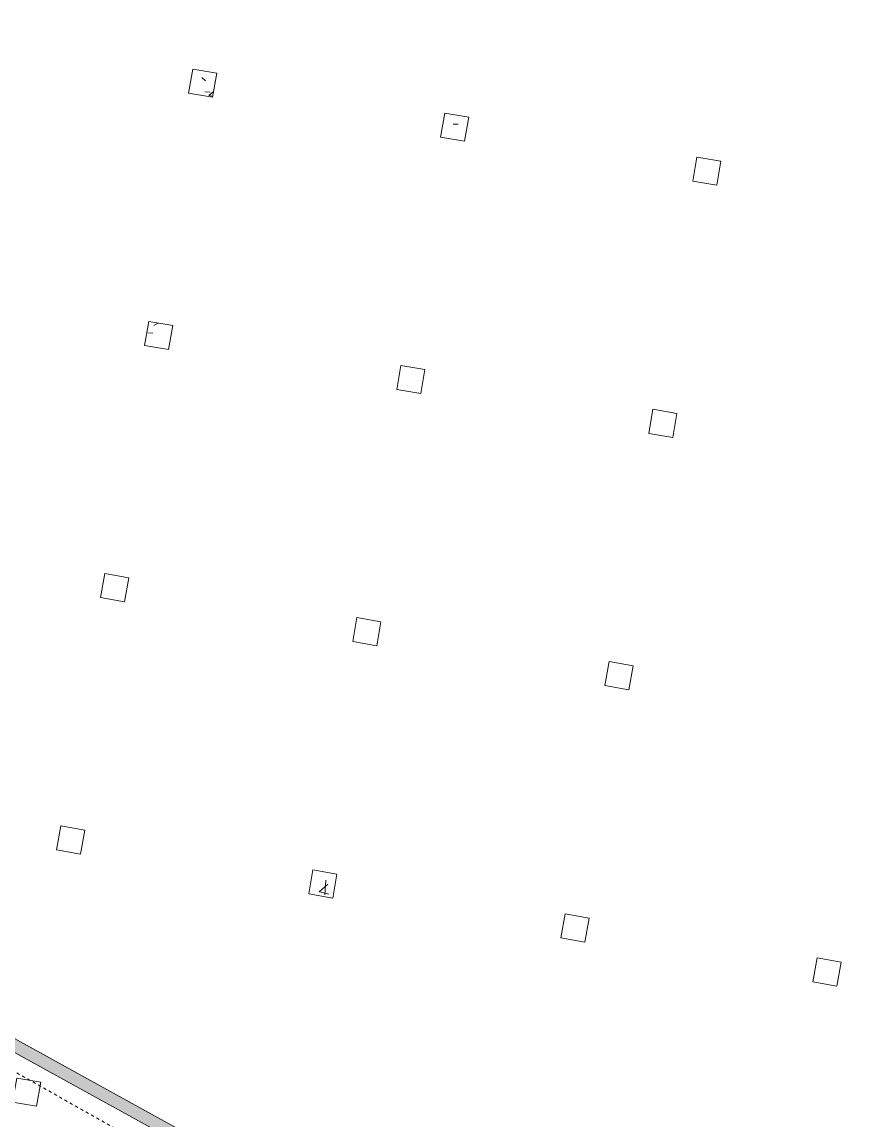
# Model space of a CAD drawing. Extents: x 274235 to 276654, y 142848 to 144425.
# Drawn here: x 276076.57 to 276103.71, y 142993.49 to 143029.52 of the extents above; entities that cross this region are included whole.
import ezdxf

# ---------------------------------------------------------------- set-up
doc = ezdxf.new("R2010")
doc.units = 0
doc.header["$LTSCALE"] = 1.5
doc.linetypes.add('IMPORT-SITE-SETBACK$0$_ACM-G-DASHED _2_', pattern=[19.049999999999997, 12.7, -6.35])
doc.layers.get('0').update_dxf_attribs({"linetype": 'CONTINUOUS', "lineweight": 0})
for name, color, linetype, lineweight in [('_ACM-A-DETL', 7, 'CONTINUOUS', 5), ('_ACM-A-WALL-FULL', 6, 'CONTINUOUS', 13), ('_ACM-A-WALL-PATT', 8, 'CONTINUOUS', 9), ('_ACM-S-STRU-CLOS', 5, 'CONTINUOUS', 5), ('SITE for basement_dwg', 8, 'CONTINUOUS', 5), ('SITE-SETBACK$0$_ACM-A-SITE-SETB-HIRS', 7, 'IMPORT-SITE-SETBACK$0$_ACM-G-DASHED _2_', 18)]:
    doc.layers.add(name, color=color, linetype=linetype, lineweight=lineweight)

# ---------------------------------------------------------------- blocks, each defined once
blk = doc.blocks.new('SITE for basement_dwg-3947335-B1_Working')
at = {"layer": 'SITE-SETBACK$0$_ACM-A-SITE-SETB-HIRS', "flags": 128}
blk.add_lwpolyline([(441170.5349242612, 257687.7945155721), (447193.445617677, 257687.7945156106), (445964.0792541516, 215891.626592637), (464069.6169815075, 215603.7500953683), (464034.1538543712, 183856.5657653816), (464945.6977539075, 136400.3185691841), (467076.7160797131, 81762.68682670657), (463911.090324403, 41558.79367446958), (467260.9898376478, -31568.97756576478), (445510.4500198376, -54464.63138580273), (417944.2513504041, -54617.65063857982), (414625.939178468, -54620.82554626412), (411317.8528976453, -54595.91265487624), (408011.7230224621, -54542.94487380927), (404705.7525787366, -54459.96211242626), (401398.9332580577, -54348.8685188289), (398094.4532394421, -54209.57788467352), (394792.16558838, -54041.1315441126), (391491.4342422496, -53843.29213523812), (388191.9870605481, -53617.21562957713), (384893.4529190075, -53361.907894134), (381598.4875869762, -53079.03165054274), (378306.4464111339, -52767.10457801766), (375017.1926803599, -52425.36808395338), (371728.8352127087, -52056.29712104746), (368446.6918716442, -51658.74306487985), (365167.0967712413, -51231.59124565071), (361891.3368835461, -50776.62120819038), (358619.6842193613, -50293.21010971021), (355352.6294097911, -49781.13789176889), (352089.2504882824, -49240.25563812204), (348830.6431732189, -48671.689231872), (345577.6389312755, -48074.31410407973), (342329.7219543469, -47448.97967147777), (339088.7315063486, -46795.69583320565), (335852.1067276011, -46113.71368789621), (332621.8148574839, -45403.66349983164), (329398.0176620494, -44665.57948875376), (326180.7055130015, -43899.45949554387), (322970.1579589854, -43105.37262344303), (320011.1162719737, -42345.74563980047), (292145.1843566906, -31835.93306732128), (279304.3575668345, -27260.03077316228), (276911.8019180308, -26407.28943061776), (227558.5231781015, -8820.296756743779), (178459.0868301401, 5903.034141541127), (177562.4612274179, 21092.55902481139), (169094.9664688119, 20112.93154716552), (166987.678993226, 17821.84037208615), (159510.8977966317, 52444.54848861756), (159728.0042724618, 58960.09862899844), (160003.5214614877, 60491.78577232427), (159400.3052520761, 67475.0080680854), (158241.6314239511, 76921.74770736758), (156377.0339508065, 88374.21429824895), (154069.4765625008, 96126.19047737187), (153227.5741653451, 103623.2481384284), (148744.9005432137, 257687.7945137033)], dxfattribs=at)
blk = doc.blocks.new('M_Concrete-Rectangular-Column - 800 x 800mm-V359-B1_Working')
at = {"layer": '_ACM-A-DETL', "color": 250}
for p, q in [((400.0000000000002, 400.0000000000002), (-399.9999999999999, 400.0000000000002)), ((-399.9999999999999, 400.0000000000002), (-399.9999999999999, -399.9999999999999)), ((400.0000000000002, -399.9999999999999), (400.0000000000002, 400.0000000000002)), ((-399.9999999999999, -399.9999999999999), (400.0000000000002, -399.9999999999999))]:
    blk.add_line(p, q, dxfattribs=at)
blk = doc.blocks.new('M_Concrete-Rectangular-Column - 800 x 800mm-V363-B1_Working')
at = {"layer": '_ACM-S-STRU-CLOS'}
h = blk.add_hatch(dxfattribs=at)
h.set_pattern_fill('FP_233', color=256, style=0, pattern_type=2)
h.set_pattern_definition([(49.99999999999999, (-865804.1240000001, -596004.566), (3643.681986006824, -318.7812880006761), [381, -4191]), (355, (-865804.1240000001, -596004.566), (-704.8562580461121, 3821.135846227694), [304.8, -3352.8]), (100.451, (-865500.484, -596031.131), (2938.852362929117, 3502.332152374178), [323.8, -3561.801]), (46.184, (-865804.1240000001, -594988.566), (5421.581919880712, -840.8554984886337), [571.5, -6286.5]), (96.636, (-865352.325, -595058.636), (4748.051319755933, 4948.551449789822), [485.7, -5342.701999999999]), (351.184, (-865804.1240000001, -594988.566), (4748.100788072627, 4948.506072045693), [457.2, -5029.2]), (21, (-865296.1240000001, -595242.566), (3032.287836333134, -2045.304476687058), [381, -4191]), (326, (-865296.1240000001, -595242.566), (1236.042244531653, 3683.761809559103), [304.8, -3352.8]), (71.45100000000001, (-865043.433, -595413.0079999999), (4268.342513760047, 1638.424823382678), [323.8, -3561.801]), (37.50000000000001, (-865804.1240000001, -596004.566), (61.77206501183639, 1691.100777463062), [167.64, -3144.52, 167.64, -6601.46]), (37.50000000000001, (-865804.1240000001, -596004.566), (61.77206501183639, 1691.100777463062), [-3479.8, -3235.96, 167.64, -3197.86]), (7.499999999999999, (-865804.1240000001, -596004.566), (1336.393250206115, 2003.61149636239), [167.64, -1772.92, 167.64, -4351.02]), (7.499999999999999, (-865804.1240000001, -596004.566), (1336.393250206115, 2003.61149636239), [-2108.2, -3068.32, 167.64, -1115.06]), (327.5, (-866936.964, -596004.566), (2711.817807077548, -114.578640950727), [167.64, -1102.36, -9220.2]), (327.5, (-866936.964, -596004.566), (2711.817807077548, -114.578640950727), [-1270, 167.64, -3794.76, -5257.8]), (327.5, (-866936.964, -596004.566), (2711.817807077548, -114.578640950727), [-5232.4, 167.64, -5090.16]), (317.5, (-867444.964, -596004.566), (2962.585592803855, 508.5334453662156), [167.64, -1483.36, 167.64, -6197.6]), (317.5, (-867444.964, -596004.566), (2962.585592803855, 508.5334453662156), [-1818.64, -2463.8, 167.64, -3566.16])])
h.paths.add_polyline_path([(400.00000000081, -399.99999999932), (400.00000000081, 400.0000000006714), (-399.999999999216, 400.0000000006714), (-399.999999999216, -399.99999999932)])
at = {"layer": '_ACM-A-DETL', "color": 250}
for p, q in [((400.0000000000002, 400.0000000000002), (-399.9999999999999, 400.0000000000002)), ((-399.9999999999999, 400.0000000000002), (-399.9999999999999, -399.9999999999999)), ((400.0000000000002, -399.9999999999999), (400.0000000000002, 400.0000000000002)), ((-399.9999999999999, -399.9999999999999), (400.0000000000002, -399.9999999999999))]:
    blk.add_line(p, q, dxfattribs=at)
blk = doc.blocks.new('M_Concrete-Rectangular-Column - 800 x 800mm-V364-B1_Working')
at = {"layer": '_ACM-A-DETL', "color": 250}
for p, q in [((400.0000000000002, 400.0000000000002), (-399.9999999999999, 400.0000000000002)), ((-399.9999999999999, 400.0000000000002), (-399.9999999999999, -399.9999999999999)), ((400.0000000000002, -399.9999999999999), (400.0000000000002, 400.0000000000002)), ((-399.9999999999999, -399.9999999999999), (400.0000000000002, -399.9999999999999))]:
    blk.add_line(p, q, dxfattribs=at)
blk = doc.blocks.new('M_Concrete-Rectangular-Column - 800 x 800mm-V365-B1_Working')
at = {"layer": '_ACM-S-STRU-CLOS'}
h = blk.add_hatch(dxfattribs=at)
h.set_pattern_fill('FP_234', color=256, style=0, pattern_type=2)
h.set_pattern_definition([(49.99999999999999, (-865804.1240000001, -579204.566), (3643.681986006824, -318.7812880006761), [381, -4191]), (355, (-865804.1240000001, -579204.566), (-704.8562580461121, 3821.135846227694), [304.8, -3352.8]), (100.451, (-865500.484, -579231.131), (2938.852362929117, 3502.332152374178), [323.8, -3561.801]), (46.184, (-865804.1240000001, -578188.566), (5421.581919880712, -840.8554984886337), [571.5, -6286.5]), (96.636, (-865352.325, -578258.636), (4748.051319755933, 4948.551449789822), [485.7, -5342.701999999999]), (351.184, (-865804.1240000001, -578188.566), (4748.100788072627, 4948.506072045693), [457.2, -5029.2]), (21, (-865296.1240000001, -578442.566), (3032.287836333134, -2045.304476687058), [381, -4191]), (326, (-865296.1240000001, -578442.566), (1236.042244531653, 3683.761809559103), [304.8, -3352.8]), (71.45100000000001, (-865043.433, -578613.0079999999), (4268.342513760047, 1638.424823382678), [323.8, -3561.801]), (37.50000000000001, (-865804.1240000001, -579204.566), (61.77206501183639, 1691.100777463062), [167.64, -3144.52, 167.64, -6601.46]), (37.50000000000001, (-865804.1240000001, -579204.566), (61.77206501183639, 1691.100777463062), [-3479.8, -3235.96, 167.64, -3197.86]), (7.499999999999999, (-865804.1240000001, -579204.566), (1336.393250206115, 2003.61149636239), [167.64, -1772.92, 167.64, -4351.02]), (7.499999999999999, (-865804.1240000001, -579204.566), (1336.393250206115, 2003.61149636239), [-2108.2, -3068.32, 167.64, -1115.06]), (327.5, (-866936.964, -579204.566), (2711.817807077548, -114.578640950727), [167.64, -1102.36, -9220.2]), (327.5, (-866936.964, -579204.566), (2711.817807077548, -114.578640950727), [-1270, 167.64, -3794.76, -5257.8]), (327.5, (-866936.964, -579204.566), (2711.817807077548, -114.578640950727), [-5232.4, 167.64, -5090.16]), (317.5, (-867444.964, -579204.566), (2962.585592803855, 508.5334453662156), [167.64, -1483.36, 167.64, -6197.6]), (317.5, (-867444.964, -579204.566), (2962.585592803855, 508.5334453662156), [-1818.64, -2463.8, 167.64, -3566.16])])
h.paths.add_polyline_path([(400.00000000081, -399.9999999993547), (400.00000000081, 400.0000000006714), (-399.999999999216, 400.0000000006714), (-399.999999999216, -399.9999999993547)])
at = {"layer": '_ACM-A-DETL', "color": 250}
for p, q in [((400.0000000000002, 400.0000000000002), (-399.9999999999999, 400.0000000000002)), ((-399.9999999999999, 400.0000000000002), (-399.9999999999999, -399.9999999999999)), ((400.0000000000002, -399.9999999999999), (400.0000000000002, 400.0000000000002)), ((-399.9999999999999, -399.9999999999999), (400.0000000000002, -399.9999999999999))]:
    blk.add_line(p, q, dxfattribs=at)
blk = doc.blocks.new('M_Concrete-Rectangular-Column - 800 x 800mm-V366-B1_Working')
at = {"layer": '_ACM-S-STRU-CLOS'}
h = blk.add_hatch(dxfattribs=at)
h.set_pattern_fill('FP_235', color=256, style=0, pattern_type=2)
h.set_pattern_definition([(49.99999999999999, (-865804.1240000001, -570804.566), (3643.681986006824, -318.7812880006761), [381, -4191]), (355, (-865804.1240000001, -570804.566), (-704.8562580461121, 3821.135846227694), [304.8, -3352.8]), (100.451, (-865500.484, -570831.131), (2938.852362929117, 3502.332152374178), [323.8, -3561.801]), (46.184, (-865804.1240000001, -569788.566), (5421.581919880712, -840.8554984886337), [571.5, -6286.5]), (96.636, (-865352.325, -569858.636), (4748.051319755933, 4948.551449789822), [485.7, -5342.701999999999]), (351.184, (-865804.1240000001, -569788.566), (4748.100788072627, 4948.506072045693), [457.2, -5029.2]), (21, (-865296.1240000001, -570042.566), (3032.287836333134, -2045.304476687058), [381, -4191]), (326, (-865296.1240000001, -570042.566), (1236.042244531653, 3683.761809559103), [304.8, -3352.8]), (71.45100000000001, (-865043.433, -570213.0079999999), (4268.342513760047, 1638.424823382678), [323.8, -3561.801]), (37.50000000000001, (-865804.1240000001, -570804.566), (61.77206501183639, 1691.100777463062), [167.64, -3144.52, 167.64, -6601.46]), (37.50000000000001, (-865804.1240000001, -570804.566), (61.77206501183639, 1691.100777463062), [-3479.8, -3235.96, 167.64, -3197.86]), (7.499999999999999, (-865804.1240000001, -570804.566), (1336.393250206115, 2003.61149636239), [167.64, -1772.92, 167.64, -4351.02]), (7.499999999999999, (-865804.1240000001, -570804.566), (1336.393250206115, 2003.61149636239), [-2108.2, -3068.32, 167.64, -1115.06]), (327.5, (-866936.964, -570804.566), (2711.817807077548, -114.578640950727), [167.64, -1102.36, -9220.2]), (327.5, (-866936.964, -570804.566), (2711.817807077548, -114.578640950727), [-1270, 167.64, -3794.76, -5257.8]), (327.5, (-866936.964, -570804.566), (2711.817807077548, -114.578640950727), [-5232.4, 167.64, -5090.16]), (317.5, (-867444.964, -570804.566), (2962.585592803855, 508.5334453662156), [167.64, -1483.36, 167.64, -6197.6]), (317.5, (-867444.964, -570804.566), (2962.585592803855, 508.5334453662156), [-1818.64, -2463.8, 167.64, -3566.16])])
h.paths.add_polyline_path([(400.0000000008793, -399.9999999993893), (400.0000000008793, 400.0000000006021), (-399.9999999991467, 400.0000000006021), (-399.9999999991467, -399.9999999993893)])
at = {"layer": '_ACM-A-DETL', "color": 250}
for p, q in [((400.0000000000002, 400.0000000000002), (-399.9999999999999, 400.0000000000002)), ((-399.9999999999999, 400.0000000000002), (-399.9999999999999, -399.9999999999999)), ((400.0000000000002, -399.9999999999999), (400.0000000000002, 400.0000000000002)), ((-399.9999999999999, -399.9999999999999), (400.0000000000002, -399.9999999999999))]:
    blk.add_line(p, q, dxfattribs=at)
blk = doc.blocks.new('M_Concrete-Rectangular-Column - 800 x 800mm-V370-B1_Working')
at = {"layer": '_ACM-S-STRU-CLOS'}
h = blk.add_hatch(dxfattribs=at)
h.set_pattern_fill('FP_238', color=256, style=0, pattern_type=2)
h.set_pattern_definition([(49.99999999999999, (-857404.1240000001, -596004.566), (3643.681986006824, -318.7812880006761), [381, -4191]), (355, (-857404.1240000001, -596004.566), (-704.8562580461121, 3821.135846227694), [304.8, -3352.8]), (100.451, (-857100.484, -596031.131), (2938.852362929117, 3502.332152374178), [323.8, -3561.801]), (46.184, (-857404.1240000001, -594988.566), (5421.581919880712, -840.8554984886337), [571.5, -6286.5]), (96.636, (-856952.325, -595058.636), (4748.051319755933, 4948.551449789822), [485.7, -5342.701999999999]), (351.184, (-857404.1240000001, -594988.566), (4748.100788072627, 4948.506072045693), [457.2, -5029.2]), (21, (-856896.1240000001, -595242.566), (3032.287836333134, -2045.304476687058), [381, -4191]), (326, (-856896.1240000001, -595242.566), (1236.042244531653, 3683.761809559103), [304.8, -3352.8]), (71.45100000000001, (-856643.433, -595413.0079999999), (4268.342513760047, 1638.424823382678), [323.8, -3561.801]), (37.50000000000001, (-857404.1240000001, -596004.566), (61.77206501183639, 1691.100777463062), [167.64, -3144.52, 167.64, -6601.46]), (37.50000000000001, (-857404.1240000001, -596004.566), (61.77206501183639, 1691.100777463062), [-3479.8, -3235.96, 167.64, -3197.86]), (7.499999999999999, (-857404.1240000001, -596004.566), (1336.393250206115, 2003.61149636239), [167.64, -1772.92, 167.64, -4351.02]), (7.499999999999999, (-857404.1240000001, -596004.566), (1336.393250206115, 2003.61149636239), [-2108.2, -3068.32, 167.64, -1115.06]), (327.5, (-858536.964, -596004.566), (2711.817807077548, -114.578640950727), [167.64, -1102.36, -9220.2]), (327.5, (-858536.964, -596004.566), (2711.817807077548, -114.578640950727), [-1270, 167.64, -3794.76, -5257.8]), (327.5, (-858536.964, -596004.566), (2711.817807077548, -114.578640950727), [-5232.4, 167.64, -5090.16]), (317.5, (-859044.964, -596004.566), (2962.585592803855, 508.5334453662156), [167.64, -1483.36, 167.64, -6197.6]), (317.5, (-859044.964, -596004.566), (2962.585592803855, 508.5334453662156), [-1818.64, -2463.8, 167.64, -3566.16])])
h.paths.add_polyline_path([(400.0000000009486, -399.9999999993547), (400.0000000009486, 400.0000000006368), (-399.9999999990774, 400.0000000006368), (-399.9999999990774, -399.9999999993547)])
at = {"layer": '_ACM-A-DETL', "color": 250}
for p, q in [((400.0000000000002, 400.0000000000002), (-399.9999999999999, 400.0000000000002)), ((-399.9999999999999, 400.0000000000002), (-399.9999999999999, -399.9999999999999)), ((400.0000000000002, -399.9999999999999), (400.0000000000002, 400.0000000000002)), ((-399.9999999999999, -399.9999999999999), (400.0000000000002, -399.9999999999999))]:
    blk.add_line(p, q, dxfattribs=at)
blk = doc.blocks.new('M_Concrete-Rectangular-Column - 800 x 800mm-V371-B1_Working')
at = {"layer": '_ACM-A-DETL', "color": 250}
for p, q in [((400.0000000000002, 400.0000000000002), (-399.9999999999999, 400.0000000000002)), ((-399.9999999999999, 400.0000000000002), (-399.9999999999999, -399.9999999999999)), ((400.0000000000002, -399.9999999999999), (400.0000000000002, 400.0000000000002)), ((-399.9999999999999, -399.9999999999999), (400.0000000000002, -399.9999999999999))]:
    blk.add_line(p, q, dxfattribs=at)
blk = doc.blocks.new('M_Concrete-Rectangular-Column - 800 x 800mm-V372-B1_Working')
at = {"layer": '_ACM-S-STRU-CLOS'}
h = blk.add_hatch(dxfattribs=at)
h.set_pattern_fill('FP_239', color=256, style=0, pattern_type=2)
h.set_pattern_definition([(49.99999999999999, (-857404.1240000001, -579204.566), (3643.681986006824, -318.7812880006761), [381, -4191]), (355, (-857404.1240000001, -579204.566), (-704.8562580461121, 3821.135846227694), [304.8, -3352.8]), (100.451, (-857100.484, -579231.131), (2938.852362929117, 3502.332152374178), [323.8, -3561.801]), (46.184, (-857404.1240000001, -578188.566), (5421.581919880712, -840.8554984886337), [571.5, -6286.5]), (96.636, (-856952.325, -578258.636), (4748.051319755933, 4948.551449789822), [485.7, -5342.701999999999]), (351.184, (-857404.1240000001, -578188.566), (4748.100788072627, 4948.506072045693), [457.2, -5029.2]), (21, (-856896.1240000001, -578442.566), (3032.287836333134, -2045.304476687058), [381, -4191]), (326, (-856896.1240000001, -578442.566), (1236.042244531653, 3683.761809559103), [304.8, -3352.8]), (71.45100000000001, (-856643.433, -578613.0079999999), (4268.342513760047, 1638.424823382678), [323.8, -3561.801]), (37.50000000000001, (-857404.1240000001, -579204.566), (61.77206501183639, 1691.100777463062), [167.64, -3144.52, 167.64, -6601.46]), (37.50000000000001, (-857404.1240000001, -579204.566), (61.77206501183639, 1691.100777463062), [-3479.8, -3235.96, 167.64, -3197.86]), (7.499999999999999, (-857404.1240000001, -579204.566), (1336.393250206115, 2003.61149636239), [167.64, -1772.92, 167.64, -4351.02]), (7.499999999999999, (-857404.1240000001, -579204.566), (1336.393250206115, 2003.61149636239), [-2108.2, -3068.32, 167.64, -1115.06]), (327.5, (-858536.964, -579204.566), (2711.817807077548, -114.578640950727), [167.64, -1102.36, -9220.2]), (327.5, (-858536.964, -579204.566), (2711.817807077548, -114.578640950727), [-1270, 167.64, -3794.76, -5257.8]), (327.5, (-858536.964, -579204.566), (2711.817807077548, -114.578640950727), [-5232.4, 167.64, -5090.16]), (317.5, (-859044.964, -579204.566), (2962.585592803855, 508.5334453662156), [167.64, -1483.36, 167.64, -6197.6]), (317.5, (-859044.964, -579204.566), (2962.585592803855, 508.5334453662156), [-1818.64, -2463.8, 167.64, -3566.16])])
h.paths.add_polyline_path([(400.0000000009486, -399.9999999993893), (400.0000000009486, 400.0000000006368), (-399.9999999990774, 400.0000000006368), (-399.9999999990774, -399.9999999993893)])
at = {"layer": '_ACM-A-DETL', "color": 250}
for p, q in [((400.0000000000002, 400.0000000000002), (-399.9999999999999, 400.0000000000002)), ((-399.9999999999999, 400.0000000000002), (-399.9999999999999, -399.9999999999999)), ((400.0000000000002, -399.9999999999999), (400.0000000000002, 400.0000000000002)), ((-399.9999999999999, -399.9999999999999), (400.0000000000002, -399.9999999999999))]:
    blk.add_line(p, q, dxfattribs=at)
blk = doc.blocks.new('M_Concrete-Rectangular-Column - 800 x 800mm-V373-B1_Working')
at = {"layer": '_ACM-S-STRU-CLOS'}
h = blk.add_hatch(dxfattribs=at)
h.set_pattern_fill('FP_240', color=256, style=0, pattern_type=2)
h.set_pattern_definition([(49.99999999999999, (-857404.1240000001, -570804.566), (3643.681986006824, -318.7812880006761), [381, -4191]), (355, (-857404.1240000001, -570804.566), (-704.8562580461121, 3821.135846227694), [304.8, -3352.8]), (100.451, (-857100.484, -570831.131), (2938.852362929117, 3502.332152374178), [323.8, -3561.801]), (46.184, (-857404.1240000001, -569788.566), (5421.581919880712, -840.8554984886337), [571.5, -6286.5]), (96.636, (-856952.325, -569858.636), (4748.051319755933, 4948.551449789822), [485.7, -5342.701999999999]), (351.184, (-857404.1240000001, -569788.566), (4748.100788072627, 4948.506072045693), [457.2, -5029.2]), (21, (-856896.1240000001, -570042.566), (3032.287836333134, -2045.304476687058), [381, -4191]), (326, (-856896.1240000001, -570042.566), (1236.042244531653, 3683.761809559103), [304.8, -3352.8]), (71.45100000000001, (-856643.433, -570213.0079999999), (4268.342513760047, 1638.424823382678), [323.8, -3561.801]), (37.50000000000001, (-857404.1240000001, -570804.566), (61.77206501183639, 1691.100777463062), [167.64, -3144.52, 167.64, -6601.46]), (37.50000000000001, (-857404.1240000001, -570804.566), (61.77206501183639, 1691.100777463062), [-3479.8, -3235.96, 167.64, -3197.86]), (7.499999999999999, (-857404.1240000001, -570804.566), (1336.393250206115, 2003.61149636239), [167.64, -1772.92, 167.64, -4351.02]), (7.499999999999999, (-857404.1240000001, -570804.566), (1336.393250206115, 2003.61149636239), [-2108.2, -3068.32, 167.64, -1115.06]), (327.5, (-858536.964, -570804.566), (2711.817807077548, -114.578640950727), [167.64, -1102.36, -9220.2]), (327.5, (-858536.964, -570804.566), (2711.817807077548, -114.578640950727), [-1270, 167.64, -3794.76, -5257.8]), (327.5, (-858536.964, -570804.566), (2711.817807077548, -114.578640950727), [-5232.4, 167.64, -5090.16]), (317.5, (-859044.964, -570804.566), (2962.585592803855, 508.5334453662156), [167.64, -1483.36, 167.64, -6197.6]), (317.5, (-859044.964, -570804.566), (2962.585592803855, 508.5334453662156), [-1818.64, -2463.8, 167.64, -3566.16])])
h.paths.add_polyline_path([(400.0000000010179, -399.9999999994239), (400.0000000010179, 400.0000000005675), (-399.9999999990081, 400.0000000005675), (-399.9999999990081, -399.9999999994239)])
at = {"layer": '_ACM-A-DETL', "color": 250}
for p, q in [((400.0000000000002, 400.0000000000002), (-399.9999999999999, 400.0000000000002)), ((-399.9999999999999, 400.0000000000002), (-399.9999999999999, -399.9999999999999)), ((400.0000000000002, -399.9999999999999), (400.0000000000002, 400.0000000000002)), ((-399.9999999999999, -399.9999999999999), (400.0000000000002, -399.9999999999999))]:
    blk.add_line(p, q, dxfattribs=at)
blk = doc.blocks.new('M_Concrete-Rectangular-Column - 800 x 800mm-V377-B1_Working')
at = {"layer": '_ACM-S-STRU-CLOS'}
h = blk.add_hatch(dxfattribs=at)
h.set_pattern_fill('FP_242', color=256, style=0, pattern_type=2)
h.set_pattern_definition([(49.99999999999999, (-849004.1240000001, -596004.566), (3643.681986006824, -318.7812880006761), [381, -4191]), (355, (-849004.1240000001, -596004.566), (-704.8562580461121, 3821.135846227694), [304.8, -3352.8]), (100.451, (-848700.484, -596031.131), (2938.852362929117, 3502.332152374178), [323.8, -3561.801]), (46.184, (-849004.1240000001, -594988.566), (5421.581919880712, -840.8554984886337), [571.5, -6286.5]), (96.636, (-848552.325, -595058.636), (4748.051319755933, 4948.551449789822), [485.7, -5342.701999999999]), (351.184, (-849004.1240000001, -594988.566), (4748.100788072627, 4948.506072045693), [457.2, -5029.2]), (21, (-848496.1240000001, -595242.566), (3032.287836333134, -2045.304476687058), [381, -4191]), (326, (-848496.1240000001, -595242.566), (1236.042244531653, 3683.761809559103), [304.8, -3352.8]), (71.45100000000001, (-848243.433, -595413.0079999999), (4268.342513760047, 1638.424823382678), [323.8, -3561.801]), (37.50000000000001, (-849004.1240000001, -596004.566), (61.77206501183639, 1691.100777463062), [167.64, -3144.52, 167.64, -6601.46]), (37.50000000000001, (-849004.1240000001, -596004.566), (61.77206501183639, 1691.100777463062), [-3479.8, -3235.96, 167.64, -3197.86]), (7.499999999999999, (-849004.1240000001, -596004.566), (1336.393250206115, 2003.61149636239), [167.64, -1772.92, 167.64, -4351.02]), (7.499999999999999, (-849004.1240000001, -596004.566), (1336.393250206115, 2003.61149636239), [-2108.2, -3068.32, 167.64, -1115.06]), (327.5, (-850136.964, -596004.566), (2711.817807077548, -114.578640950727), [167.64, -1102.36, -9220.2]), (327.5, (-850136.964, -596004.566), (2711.817807077548, -114.578640950727), [-1270, 167.64, -3794.76, -5257.8]), (327.5, (-850136.964, -596004.566), (2711.817807077548, -114.578640950727), [-5232.4, 167.64, -5090.16]), (317.5, (-850644.964, -596004.566), (2962.585592803855, 508.5334453662156), [167.64, -1483.36, 167.64, -6197.6]), (317.5, (-850644.964, -596004.566), (2962.585592803855, 508.5334453662156), [-1818.64, -2463.8, 167.64, -3566.16])])
h.paths.add_polyline_path([(400.0000000008793, -399.9999999993893), (400.0000000008793, 400.0000000006021), (-399.9999999990774, 400.0000000006021), (-399.9999999990774, -399.9999999993893)])
at = {"layer": '_ACM-A-DETL', "color": 250}
for p, q in [((400.0000000000002, 400.0000000000002), (-399.9999999999999, 400.0000000000002)), ((-399.9999999999999, 400.0000000000002), (-399.9999999999999, -399.9999999999999)), ((400.0000000000002, -399.9999999999999), (400.0000000000002, 400.0000000000002)), ((-399.9999999999999, -399.9999999999999), (400.0000000000002, -399.9999999999999))]:
    blk.add_line(p, q, dxfattribs=at)
blk = doc.blocks.new('M_Concrete-Rectangular-Column - 800 x 800mm-V378-B1_Working')
at = {"layer": '_ACM-S-STRU-CLOS'}
h = blk.add_hatch(dxfattribs=at)
h.set_pattern_fill('FP_243', color=256, style=0, pattern_type=2)
h.set_pattern_definition([(49.99999999999999, (-849004.1240000001, -587604.566), (3643.681986006824, -318.7812880006761), [381, -4191]), (355, (-849004.1240000001, -587604.566), (-704.8562580461121, 3821.135846227694), [304.8, -3352.8]), (100.451, (-848700.484, -587631.131), (2938.852362929117, 3502.332152374178), [323.8, -3561.801]), (46.184, (-849004.1240000001, -586588.566), (5421.581919880712, -840.8554984886337), [571.5, -6286.5]), (96.636, (-848552.325, -586658.636), (4748.051319755933, 4948.551449789822), [485.7, -5342.701999999999]), (351.184, (-849004.1240000001, -586588.566), (4748.100788072627, 4948.506072045693), [457.2, -5029.2]), (21, (-848496.1240000001, -586842.566), (3032.287836333134, -2045.304476687058), [381, -4191]), (326, (-848496.1240000001, -586842.566), (1236.042244531653, 3683.761809559103), [304.8, -3352.8]), (71.45100000000001, (-848243.433, -587013.0079999999), (4268.342513760047, 1638.424823382678), [323.8, -3561.801]), (37.50000000000001, (-849004.1240000001, -587604.566), (61.77206501183639, 1691.100777463062), [167.64, -3144.52, 167.64, -6601.46]), (37.50000000000001, (-849004.1240000001, -587604.566), (61.77206501183639, 1691.100777463062), [-3479.8, -3235.96, 167.64, -3197.86]), (7.499999999999999, (-849004.1240000001, -587604.566), (1336.393250206115, 2003.61149636239), [167.64, -1772.92, 167.64, -4351.02]), (7.499999999999999, (-849004.1240000001, -587604.566), (1336.393250206115, 2003.61149636239), [-2108.2, -3068.32, 167.64, -1115.06]), (327.5, (-850136.964, -587604.566), (2711.817807077548, -114.578640950727), [167.64, -1102.36, -9220.2]), (327.5, (-850136.964, -587604.566), (2711.817807077548, -114.578640950727), [-1270, 167.64, -3794.76, -5257.8]), (327.5, (-850136.964, -587604.566), (2711.817807077548, -114.578640950727), [-5232.4, 167.64, -5090.16]), (317.5, (-850644.964, -587604.566), (2962.585592803855, 508.5334453662156), [167.64, -1483.36, 167.64, -6197.6]), (317.5, (-850644.964, -587604.566), (2962.585592803855, 508.5334453662156), [-1818.64, -2463.8, 167.64, -3566.16])])
h.paths.add_polyline_path([(400.0000000008793, -399.9999999994239), (400.0000000008793, 400.0000000005675), (-399.9999999990774, 400.0000000005675), (-399.9999999990774, -399.9999999994239)])
at = {"layer": '_ACM-A-DETL', "color": 250}
for p, q in [((400.0000000000002, 400.0000000000002), (-399.9999999999999, 400.0000000000002)), ((-399.9999999999999, 400.0000000000002), (-399.9999999999999, -399.9999999999999)), ((400.0000000000002, -399.9999999999999), (400.0000000000002, 400.0000000000002)), ((-399.9999999999999, -399.9999999999999), (400.0000000000002, -399.9999999999999))]:
    blk.add_line(p, q, dxfattribs=at)
blk = doc.blocks.new('M_Concrete-Rectangular-Column - 800 x 800mm-V379-B1_Working')
at = {"layer": '_ACM-A-DETL', "color": 250}
for p, q in [((400.0000000000002, 400.0000000000002), (-399.9999999999999, 400.0000000000002)), ((-399.9999999999999, 400.0000000000002), (-399.9999999999999, -399.9999999999999)), ((400.0000000000002, -399.9999999999999), (400.0000000000002, 400.0000000000002)), ((-399.9999999999999, -399.9999999999999), (400.0000000000002, -399.9999999999999))]:
    blk.add_line(p, q, dxfattribs=at)
blk = doc.blocks.new('M_Concrete-Rectangular-Column - 800 x 800mm-V380-B1_Working')
at = {"layer": '_ACM-A-DETL', "color": 250}
for p, q in [((400.0000000000002, 400.0000000000002), (-399.9999999999999, 400.0000000000002)), ((-399.9999999999999, 400.0000000000002), (-399.9999999999999, -399.9999999999999)), ((400.0000000000002, -399.9999999999999), (400.0000000000002, 400.0000000000002)), ((-399.9999999999999, -399.9999999999999), (400.0000000000002, -399.9999999999999))]:
    blk.add_line(p, q, dxfattribs=at)
blk = doc.blocks.new('M_Concrete-Rectangular-Column - 800 x 800mm-V549-B1_Working')
at = {"layer": '_ACM-A-DETL', "color": 250}
for p, q in [((400.0000000000002, 400.0000000000002), (-399.9999999999999, 400.0000000000002)), ((-399.9999999999999, 400.0000000000002), (-399.9999999999999, -399.9999999999999)), ((400.0000000000002, -399.9999999999999), (400.0000000000002, 400.0000000000002)), ((-399.9999999999999, -399.9999999999999), (400.0000000000002, -399.9999999999999))]:
    blk.add_line(p, q, dxfattribs=at)
blk = doc.blocks.new('BASEMENT20250512')
at = {"layer": '_ACM-A-WALL-PATT', "lineweight": 5}
blk.add_hatch(color=256, dxfattribs=at).paths.add_polyline_path([(926499.8237671185, 536804.5660249264), (926566.5689921187, 537204.5660249264), (813609.8774949083, 575980.8232208336), (814197.831278961, 575356.075338929), (918938.0002463368, 539400.421213542)])
at = {"layer": '_ACM-A-WALL-FULL', "lineweight": 9}
for p, q in [((926566.5689921177, 537204.5660249257), (814421.3020761836, 575702.2739127609)), ((814197.8312789602, 575356.0753389283), (926499.8237671175, 536804.5660249257))]:
    blk.add_line(p, q, dxfattribs=at)
at = {"layer": '_ACM-S-STRU-CLOS'}
for name, p in [('M_Concrete-Rectangular-Column - 800 x 800mm-V377-B1_Working', (849004.1239872483, 596004.5658164809)), ('M_Concrete-Rectangular-Column - 800 x 800mm-V370-B1_Working', (857404.1239574704, 596004.5658164808)), ('M_Concrete-Rectangular-Column - 800 x 800mm-V363-B1_Working', (865804.1239276925, 596004.5658164808)), ('M_Concrete-Rectangular-Column - 800 x 800mm-V378-B1_Working', (849004.1239872483, 587604.5658462588)), ('M_Concrete-Rectangular-Column - 800 x 800mm-V371-B1_Working', (857404.1239574704, 587604.5658462587)), ('M_Concrete-Rectangular-Column - 800 x 800mm-V364-B1_Working', (865804.1239276925, 587604.5658462587)), ('M_Concrete-Rectangular-Column - 800 x 800mm-V379-B1_Working', (849004.1239872483, 579204.5658760365)), ('M_Concrete-Rectangular-Column - 800 x 800mm-V372-B1_Working', (857404.1239574704, 579204.5658760365)), ('M_Concrete-Rectangular-Column - 800 x 800mm-V365-B1_Working', (865804.1239276925, 579204.5658760365)), ('M_Concrete-Rectangular-Column - 800 x 800mm-V380-B1_Working', (849004.1239872483, 570804.5659058144)), ('M_Concrete-Rectangular-Column - 800 x 800mm-V373-B1_Working', (857404.1239574704, 570804.5659058143)), ('M_Concrete-Rectangular-Column - 800 x 800mm-V366-B1_Working', (865804.1239276925, 570804.5659058143)), ('M_Concrete-Rectangular-Column - 800 x 800mm-V359-B1_Working', (874204.1238979148, 570804.5659058143)), ('M_Concrete-Rectangular-Column - 800 x 800mm-V549-B1_Working', (849004.1239872483, 562404.5659355923))]:
    blk.add_blockref(name, p, dxfattribs=at)
at = {"layer": 'SITE for basement_dwg', "color": 250}
blk.add_blockref('SITE for basement_dwg-3947335-B1_Working', (617306.3804256108, 573116.7708000222), dxfattribs=at)

msp = doc.modelspace()

# ---------------------------------------------------------------- block references
at = {"xscale": 0.0009999999999999994, "yscale": 0.001, "zscale": 0.001, "rotation": 350.1075696352769}
msp.add_blockref('BASEMENT20250512', (275143.7222229671, 142586.2208173259), dxfattribs=at)

doc.saveas('drawing.dxf')
